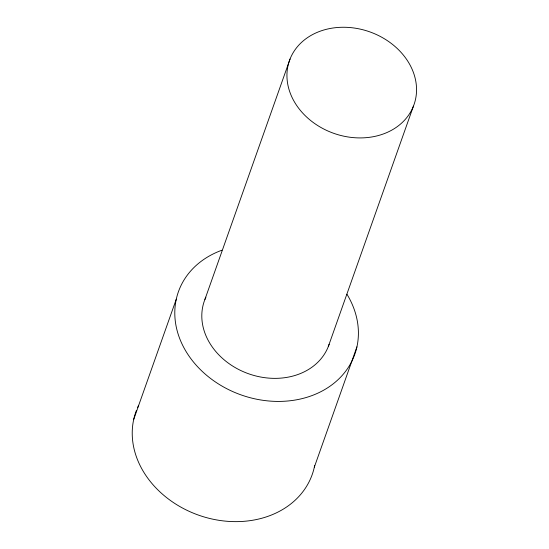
<?xml version="1.0" encoding="UTF-8"?>
<svg xmlns="http://www.w3.org/2000/svg" width="549" height="549" viewBox="0 0 549 549"><rect width="100%" height="100%" fill="white"/><g stroke="black" fill="none" stroke-linecap="round" stroke-linejoin="round"><path stroke-width="0.82" d="M133.716 419.409L176.284 299.191M204.907 299.466L290.057 59.024M328.295 346.597L413.438 106.156A66.052 53.836 19.5 0 0 338.081 27.45A66.052 53.836 19.5 0 0 303.721 114.165A66.052 53.836 19.5 0 0 413.438 106.156M314.344 467.089L356.919 346.872M314.68 465.47A93.57 76.27 19.5 0 1 203.157 516.664A93.57 76.27 19.5 0 1 136.33 410.645M137.607 407.55A93.57 76.27 19.5 0 1 138.671 405.279M346.961 294.257A93.57 76.27 19.5 0 1 311.091 395.911A93.57 76.27 19.5 0 1 186.351 351.984A93.57 76.27 19.5 0 1 221.913 250.22M329.139 344.271A66.052 53.836 19.5 0 1 246.762 373.094A66.052 53.836 19.5 0 1 205.889 297.194"/></g></svg>
